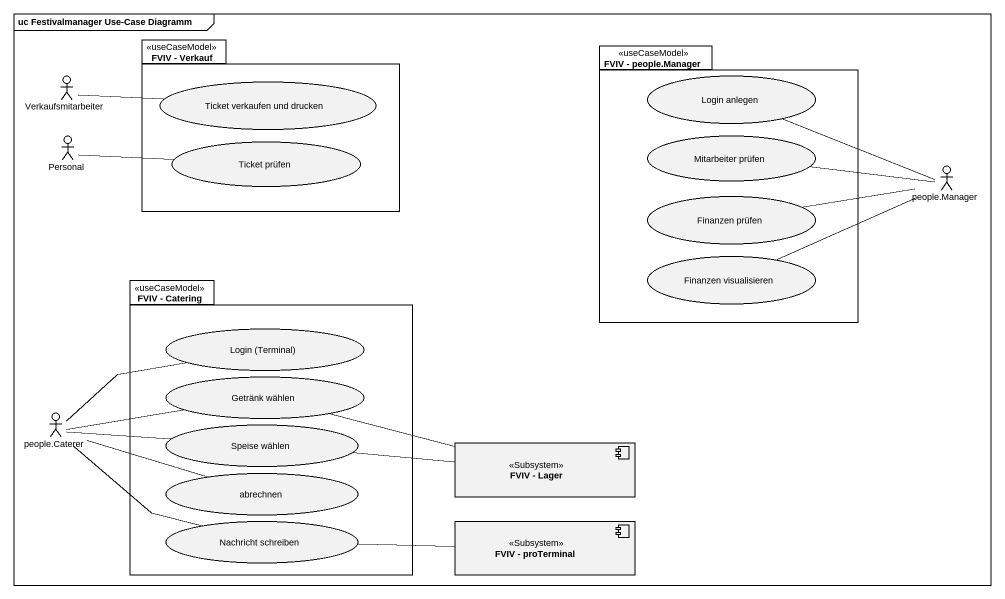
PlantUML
@startuml
mainframe uc Festivalmanager Use-Case Diagramm
package "FVIV - Verkauf" as FVIV_Verkauf <<useCaseModel>> {
  usecase "Ticket verkaufen und drucken" as Ticket_verkaufen_und_drucken
  usecase "Ticket prüfen" as Ticket_prüfen
}
package "FVIV - people.Manager" as FVIV_people_Manager <<useCaseModel>> {
  usecase "Login anlegen" as Login_anlegen
  usecase "Mitarbeiter prüfen" as Mitarbeiter_prüfen
  usecase "Finanzen prüfen" as Finanzen_prüfen
  usecase "Finanzen visualisieren" as Finanzen_visualisieren
}
actor Verkaufsmitarbeiter
actor Personal
actor "people.Manager" as people_Manager
package "FVIV - Catering" as FVIV_Catering <<useCaseModel>> {
  usecase "Login (Terminal)" as Login_Terminal
  usecase "Getränk wählen" as Getränk_wählen
  usecase "Speise wählen" as Speise_wählen
  usecase abrechnen
  usecase "Nachricht schreiben" as Nachricht_schreiben
}
actor "people.Caterer" as people_Caterer
component "FVIV - Lager" as FVIV_Lager <<Subsystem>>
component "FVIV - proTerminal" as FVIV_proTerminal <<Subsystem>>
Verkaufsmitarbeiter -right- Ticket_verkaufen_und_drucken
Personal -right- Ticket_prüfen
people_Manager -left- Login_anlegen
people_Manager -left- Mitarbeiter_prüfen
people_Manager -left- Finanzen_prüfen
people_Manager -left- Finanzen_visualisieren
Getränk_wählen -right- FVIV_Lager
people_Caterer -right- Login_Terminal
people_Caterer -right- Getränk_wählen
people_Caterer -right- Speise_wählen
people_Caterer -right- abrechnen
people_Caterer -right- Nachricht_schreiben
Speise_wählen -right- FVIV_Lager
Nachricht_schreiben -right- FVIV_proTerminal
@enduml
